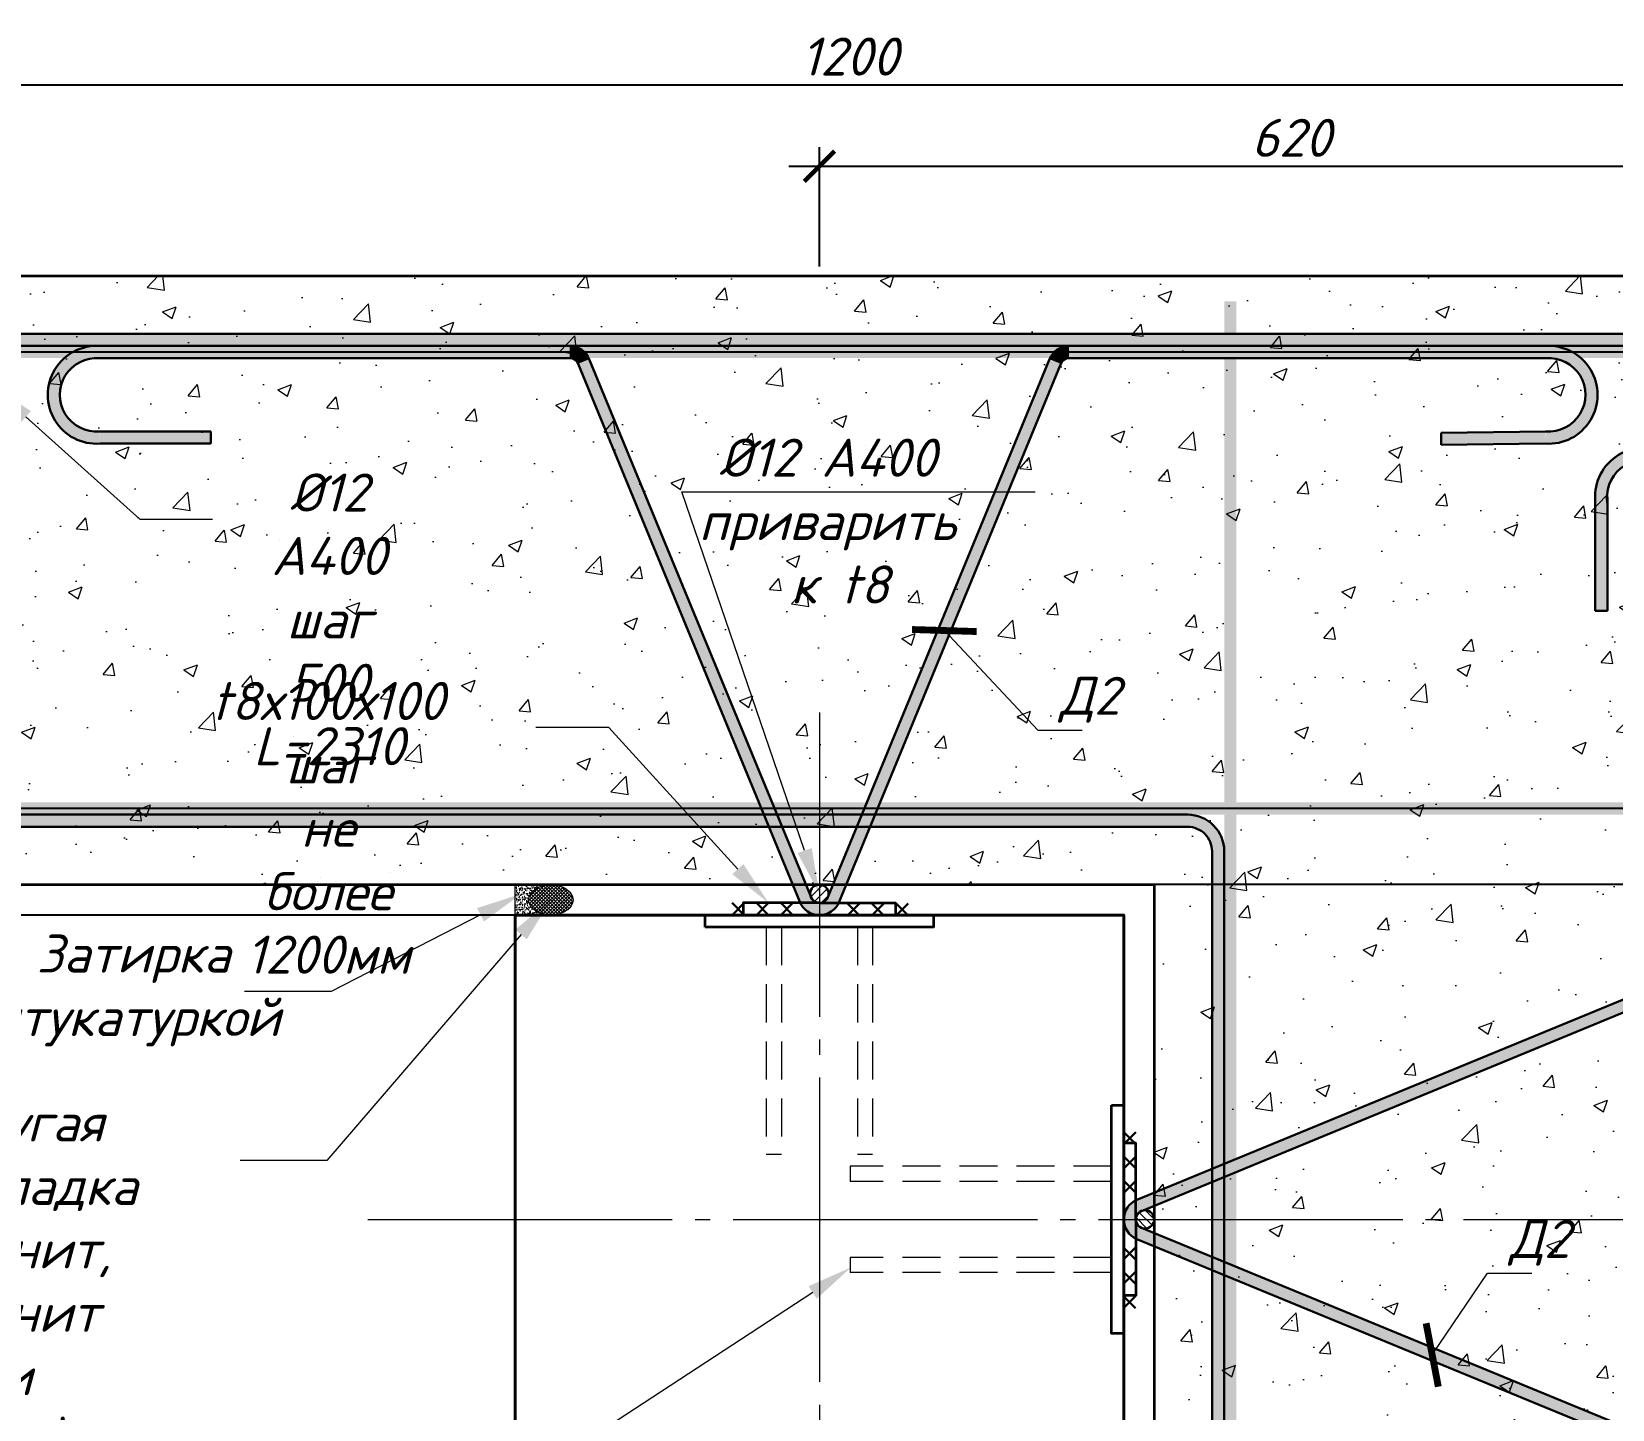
# Model space of a CAD drawing. Header units: millimetres. Extents: x -1807136 to 69844, y 23614 to 410608.
# Drawn here: x 17346 to 18384, y 25721 to 26627 of the extents above; entities that cross this region are included whole.
import ezdxf
from ezdxf import colors
from ezdxf.entities.mleader import LeaderData, LeaderLine
from ezdxf.math import Vec2, Vec3

# ---------------------------------------------------------------- set-up
doc = ezdxf.new("R2010")
doc.units = ezdxf.units.MM
doc.header["$PDMODE"] = 3
doc.linetypes.add('DASHED2', pattern=[0.375, 0.25, -0.125])
doc.linetypes.add('GOST2.303 5', pattern=[24, 20, -1.5, 1, -1.5])
doc.layers.get('0').update_dxf_attribs({"lineweight": 5})
doc.layers.get('Defpoints').update_dxf_attribs({"lineweight": 0})
for name, color, linetype, lineweight in [('!!!Металл разрез', 7, 'Continuous', 35), ('#Cварка', 96, 'Continuous', 30), ('#Арматура', 152, 'Continuous', 30), ('#Бетон разрез', 22, 'Continuous', 40), ('#Выноски', 7, 'Continuous', 15), ('#Газобетон', 152, 'Continuous', 35), ('#Границы штриховок', 7, 'Continuous', 20), ('#Оси', 7, 'Continuous', 9), ('k_ Размеры', 7, 'Continuous', 15)]:
    doc.layers.add(name, color=color, linetype=linetype, lineweight=lineweight)
doc.layers.add('#Hatch', color=7, linetype='Continuous', lineweight=5, true_color=0x525252)
doc.layers.add('#Арматура вид_2', color=7, linetype='Continuous', lineweight=35, true_color=0x616161)
doc.styles.add('STEP PR', font='isocpeui.ttf')
doc.dimstyles.new('SPDS', dxfattribs={"dimscale": 10, "dimtxt": 2.5, "dimasz": 2, "dimexe": 1.25, "dimexo": 0.625, "dimtad": 1, "dimdec": 0, "dimrnd": 0.001, "dimtxsty": 'STEP PR', "dimblk": 'ARCHTICK', "dimcen": 2.5, "dimdle": 2, "dimclrd": 256, "dimclre": 256, "dimclrt": 7, "dimadec": 0, "dimazin": 2, "dimtfac": 0.75, "dimtdec": 0, "dimtmove": 1, "dimatfit": 3, "dimfxl": 1, "dimtolj": 1, "dimarcsym": 1})
pattern_1 = [(37.5, (-1317.9818, -5615.8792), (-0.08000156, 2.44706619), [0, -1.9304, 0, -2.159, 0, -2.06375]), (7.5, (-1317.9818, -5615.8792), (2.24761642, 3.5841255), [0, -1.0414, 0, -1.7399, 0, -0.66675]), (327.5, (-1319.544, -5615.8792), (3.95496185, 0.00718592), [0, -0.635, 0, -2.286, 0, -2.9845]), (317.5, (-1319.544, -5615.8792), (3.81778226, 1.11464662), [0, -0.3175, 0, -1.4986, 0, -1.7145])]
pattern_2 = [(45, (-1314.6951, -5615.8792), (-1.122532015, 1.122532015), []), (135, (-1314.6951, -5615.8792), (-1.122532015, -1.122532015), [])]

# ---------------------------------------------------------------- blocks, each defined once
blk = doc.blocks.new('*U85')
at = {"layer": '#Арматура', "lineweight": 0}
h = blk.add_hatch(dxfattribs=at)
h.set_pattern_fill('ANSI31', scale=1.2)
edge = h.paths.add_edge_path()
edge.add_arc((0, 6), 6, 0, 360)
blk.add_circle((0, 6), 6)
blk = doc.blocks.new('_ArchTick')
at = {"color": 0, "linetype": 'ByBlock', "const_width": 0.15}
blk.add_lwpolyline([(-0.5, -0.5), (0.5, 0.5)], dxfattribs=at)
blk = doc.blocks.new('*D227')
at = {"layer": 'Defpoints', "color": 0, "transparency": 16777216}
for p in [(17054.2, 26466.3), (18435.7, 26466.3), (18435.7, 26066.3)]:
    blk.add_point(p, dxfattribs=at)
at = {"layer": 'k_ Размеры', "lineweight": -2, "transparency": 16777216}
for p, q in [((17054.2, 26046.3), (17054.2, 26486.3)), ((18429.4, 26466.3), (17041.7, 26466.3)), ((18429.4, 26066.3), (17041.7, 26066.3))]:
    blk.add_line(p, q, dxfattribs=at)
at = {"layer": 'k_ Размеры', "lineweight": -2, "transparency": 16777216, "xscale": 20, "yscale": 20, "zscale": 20}
for p, rotation in [((17054.2, 26466.3), 90), ((17054.2, 26066.3), 270)]:
    blk.add_blockref('_ArchTick', p, dxfattribs=dict(at, rotation=rotation))
at = {"layer": 'k_ Размеры', "color": 7, "transparency": 16777216, "insert": (17035.4, 26266.3), "char_height": 25, "attachment_point": 5, "rotation": 90, "style": 'STEP PR'}
blk.add_mtext('\\A1;400', dxfattribs=at)
blk = doc.blocks.new('*D228')
at = {"layer": 'Defpoints', "color": 0, "lineweight": 40, "transparency": 16777216}
for p in [(17115.7, 26116.3), (18435.7, 26116.3), (18435.7, 26066.3)]:
    blk.add_point(p, dxfattribs=at)
at = {"layer": 'k_ Размеры', "lineweight": -2, "transparency": 16777216}
for p, q in [((17115.7, 26046.3), (17115.7, 26136.3)), ((18429.4, 26116.3), (17103.2, 26116.3)), ((18429.4, 26066.3), (17103.2, 26066.3))]:
    blk.add_line(p, q, dxfattribs=at)
at = {"layer": 'k_ Размеры', "lineweight": -2, "transparency": 16777216, "xscale": 20, "yscale": 20, "zscale": 20}
for p, rotation in [((17115.7, 26116.3), 90), ((17115.7, 26066.3), 270)]:
    blk.add_blockref('_ArchTick', p, dxfattribs=dict(at, rotation=rotation))
at = {"layer": 'k_ Размеры', "color": 7, "transparency": 16777216, "insert": (17097, 26091.3), "char_height": 25, "attachment_point": 5, "rotation": 90, "style": 'STEP PR'}
blk.add_mtext('\\A1;50', dxfattribs=at)
blk = doc.blocks.new('*D229')
at = {"layer": 'Defpoints', "color": 0, "lineweight": 40, "transparency": 16777216}
for p in [(18435.7, 26466.3), (17115.7, 26416.3), (18435.7, 26416.3)]:
    blk.add_point(p, dxfattribs=at)
at = {"layer": 'k_ Размеры', "lineweight": -2, "transparency": 16777216}
for p, q in [((17115.7, 26486.3), (17115.7, 26396.3)), ((18429.4, 26466.3), (17103.2, 26466.3)), ((18429.4, 26416.3), (17103.2, 26416.3))]:
    blk.add_line(p, q, dxfattribs=at)
at = {"layer": 'k_ Размеры', "lineweight": -2, "transparency": 16777216, "xscale": 20, "yscale": 20, "zscale": 20}
for p, rotation in [((17115.7, 26466.3), 90), ((17115.7, 26416.3), 270)]:
    blk.add_blockref('_ArchTick', p, dxfattribs=dict(at, rotation=rotation))
at = {"layer": 'k_ Размеры', "color": 7, "transparency": 16777216, "insert": (17097, 26441.3), "char_height": 25, "attachment_point": 5, "rotation": 90, "style": 'STEP PR'}
blk.add_mtext('\\A1;50', dxfattribs=at)
blk = doc.blocks.new('*D230')
at = {"layer": 'Defpoints', "color": 0, "transparency": 16777216}
for p in [(18435.7, 26066.3), (17115.7, 26046.3), (18063.2, 26046.3)]:
    blk.add_point(p, dxfattribs=at)
at = {"layer": 'k_ Размеры', "lineweight": -2, "transparency": 16777216}
for p, q in [((17115.7, 26086.3), (17115.7, 26026.3)), ((18429.4, 26066.3), (17103.2, 26066.3)), ((18057, 26046.3), (17103.2, 26046.3))]:
    blk.add_line(p, q, dxfattribs=at)
at = {"layer": 'k_ Размеры', "lineweight": -2, "transparency": 16777216, "xscale": 20, "yscale": 20, "zscale": 20}
for p, rotation in [((17115.7, 26066.3), 90), ((17115.7, 26046.3), 270)]:
    blk.add_blockref('_ArchTick', p, dxfattribs=dict(at, rotation=rotation))
at = {"layer": 'k_ Размеры', "color": 7, "transparency": 16777216, "insert": (17097.3, 26005.3), "char_height": 25, "attachment_point": 5, "rotation": 90, "style": 'STEP PR'}
blk.add_mtext('\\A1;20', dxfattribs=at)
blk = doc.blocks.new('*U92')
for p, q in [((-0.5, 0.5), (0.5, -0.5)), ((0.5, 0.5), (-0.5, -0.5)), ((1.5, 0.5), (2.5, -0.5)), ((2.5, 0.5), (1.5, -0.5)), ((3.5, 0.5), (4.5, -0.5)), ((4.5, 0.5), (3.5, -0.5))]:
    blk.add_line(p, q)
blk = doc.blocks.new('*D231')
at = {"layer": 'Defpoints', "color": 0, "transparency": 16777216}
for p in [(17282.9, 26591.7), (18483.2, 26466.3), (17282.9, 26424.3)]:
    blk.add_point(p, dxfattribs=at)
at = {"layer": 'k_ Размеры', "lineweight": -2, "transparency": 16777216}
for p, q in [((17282.9, 26430.5), (17282.9, 26604.2)), ((18483.2, 26472.5), (18483.2, 26604.2)), ((18503.2, 26591.7), (17262.9, 26591.7))]:
    blk.add_line(p, q, dxfattribs=at)
at = {"layer": 'k_ Размеры', "lineweight": -2, "transparency": 16777216, "xscale": 20, "yscale": 20, "zscale": 20, "rotation": 180}
blk.add_blockref('_ArchTick', (17282.9, 26591.7), dxfattribs=at)
at = {"layer": 'k_ Размеры', "lineweight": -2, "transparency": 16777216, "xscale": 20, "yscale": 20, "zscale": 20}
blk.add_blockref('_ArchTick', (18483.2, 26591.7), dxfattribs=at)
at = {"layer": 'k_ Размеры', "color": 7, "transparency": 16777216, "insert": (17883.1, 26610.5), "char_height": 25, "attachment_point": 5, "style": 'STEP PR'}
blk.add_mtext('\\A1;1200', dxfattribs=at)
blk = doc.blocks.new('*D234')
at = {"layer": 'Defpoints', "color": 0, "transparency": 16777216}
for p in [(18483.2, 26538.4), (17863.2, 26466.3), (18483.2, 26466.3)]:
    blk.add_point(p, dxfattribs=at)
at = {"layer": 'k_ Размеры', "lineweight": -2, "transparency": 16777216}
for p, q in [((17863.2, 26472.5), (17863.2, 26550.9)), ((18483.2, 26472.5), (18483.2, 26550.9)), ((17843.2, 26538.4), (18503.2, 26538.4))]:
    blk.add_line(p, q, dxfattribs=at)
at = {"layer": 'k_ Размеры', "lineweight": -2, "transparency": 16777216, "xscale": 20, "yscale": 20, "zscale": 20, "rotation": 180}
blk.add_blockref('_ArchTick', (17863.2, 26538.4), dxfattribs=at)
at = {"layer": 'k_ Размеры', "lineweight": -2, "transparency": 16777216, "xscale": 20, "yscale": 20, "zscale": 20}
blk.add_blockref('_ArchTick', (18483.2, 26538.4), dxfattribs=at)
at = {"layer": 'k_ Размеры', "color": 7, "transparency": 16777216, "insert": (18173.2, 26557.1), "char_height": 25, "attachment_point": 5, "style": 'STEP PR'}
blk.add_mtext('\\A1;620', dxfattribs=at)

msp = doc.modelspace()

# ---------------------------------------------------------------- hatches: boundary and pattern name
at = {"layer": '#Hatch'}
h = msp.add_hatch(dxfattribs=at)
h.set_pattern_fill('AR-CONC', color=256, scale=0.5)
h.paths.add_polyline_path([(18483.2, 26466.3), (17163.7, 26466.3), (17163.7, 26275.6), (17182.5, 26271), (17145, 26261.6), (17163.7, 26256.9), (17163.7, 26066.3), (18083.2, 26066.3), (18083.2, 25191), (18273.8, 25191), (18278.5, 25209.8), (18287.9, 25172.3), (18292.6, 25191), (18483.2, 25191)])
h = msp.add_hatch(dxfattribs=at)
h.set_pattern_fill('AR-SAND', color=256, scale=0.05)
h.set_pattern_definition(pattern_1)
edge = h.paths.add_edge_path()
edge.add_line((17663.2, 26066.3), (17663.2, 26046.3))
edge.add_line((17663.2, 26046.3), (17686.7, 26046.3))
edge.add_ellipse((17686.7, 26056.3), major_axis=(14.6, 0), ratio=0.686145, start_angle=90, end_angle=270, ccw=False)
edge.add_line((17686.7, 26066.3), (17663.2, 26066.3))
h = msp.add_hatch(dxfattribs=at)
h.set_pattern_fill('AR-SAND', color=256, scale=0.05)
h.set_pattern_definition(pattern_1)
edge = h.paths.add_edge_path()
edge.add_line((17663.2, 26066.3), (17663.2, 26046.3))
edge.add_line((17663.2, 26046.3), (17686.7, 26046.3))
edge.add_ellipse((17686.7, 26056.3), major_axis=(14.6, 0), ratio=0.686145, start_angle=90, end_angle=270, ccw=False)
edge.add_line((17686.7, 26066.3), (17663.2, 26066.3))
h = msp.add_hatch(dxfattribs=at)
h.set_pattern_fill('AR-SAND', color=256, scale=0.05)
h.set_pattern_definition(pattern_1)
edge = h.paths.add_edge_path()
edge.add_line((17663.2, 26066.3), (17663.2, 26046.3))
edge.add_line((17663.2, 26046.3), (17686.7, 26046.3))
edge.add_ellipse((17686.7, 26056.3), major_axis=(14.6, 0), ratio=0.686145, start_angle=90, end_angle=270, ccw=False)
edge.add_line((17686.7, 26066.3), (17663.2, 26066.3))
h = msp.add_hatch(dxfattribs=at)
h.set_pattern_fill('AR-SAND', color=256, scale=0.05)
h.set_pattern_definition(pattern_1)
edge = h.paths.add_edge_path()
edge.add_line((17663.2, 26066.3), (17663.2, 26046.3))
edge.add_line((17663.2, 26046.3), (17686.7, 26046.3))
edge.add_ellipse((17686.7, 26056.3), major_axis=(14.6, 0), ratio=0.686145, start_angle=90, end_angle=270, ccw=False)
edge.add_line((17686.7, 26066.3), (17663.2, 26066.3))
h = msp.add_hatch(dxfattribs=at)
h.set_pattern_fill('ANSI37', color=256, scale=0.5)
h.set_pattern_definition(pattern_2)
edge = h.paths.add_edge_path()
edge.add_ellipse((17686.7, 26056.3), major_axis=(14.6, 0), ratio=0.686145, start_angle=0, end_angle=360)
h = msp.add_hatch(dxfattribs=at)
h.set_pattern_fill('ANSI37', color=256, scale=0.5)
h.set_pattern_definition(pattern_2)
edge = h.paths.add_edge_path()
edge.add_ellipse((17686.7, 26056.3), major_axis=(14.6, 0), ratio=0.686145, start_angle=0, end_angle=360)
h = msp.add_hatch(dxfattribs=at)
h.set_pattern_fill('ANSI37', color=256, scale=0.5)
h.set_pattern_definition(pattern_2)
edge = h.paths.add_edge_path()
edge.add_ellipse((17686.7, 26056.3), major_axis=(14.6, 0), ratio=0.686145, start_angle=0, end_angle=360)
h = msp.add_hatch(dxfattribs=at)
h.set_pattern_fill('ANSI37', color=256, scale=0.5)
h.set_pattern_definition(pattern_2)
edge = h.paths.add_edge_path()
edge.add_ellipse((17686.7, 26056.3), major_axis=(14.6, 0), ratio=0.686145, start_angle=0, end_angle=360)

# ---------------------------------------------------------------- linework, layer by layer
at = {"layer": '!!!Металл разрез'}
for points in [[(17863.2, 26054.3), (17813.2, 26054.3), (17813.2, 26046.3)], [(17863.2, 26054.3), (17813.2, 26054.3), (17813.2, 26046.3)], [(17863.2, 26054.3), (17813.2, 26054.3), (17813.2, 26046.3)], [(17863.2, 26054.3), (17813.2, 26054.3), (17813.2, 26046.3)], [(17863.2, 26054.3), (17913.2, 26054.3), (17913.2, 26046.3)], [(17863.2, 26054.3), (17913.2, 26054.3), (17913.2, 26046.3)], [(17863.2, 26054.3), (17913.2, 26054.3), (17913.2, 26046.3)], [(17863.2, 26054.3), (17913.2, 26054.3), (17913.2, 26046.3)], [(18071.2, 25846.3), (18071.2, 25896.3), (18063.2, 25896.3)], [(18071.2, 25846.3), (18071.2, 25896.3), (18063.2, 25896.3)], [(18071.2, 25846.3), (18071.2, 25896.3), (18063.2, 25896.3)], [(18071.2, 25846.3), (18071.2, 25896.3), (18063.2, 25896.3)], [(18071.2, 25846.3), (18071.2, 25796.3), (18063.2, 25796.3)], [(18071.2, 25846.3), (18071.2, 25796.3), (18063.2, 25796.3)], [(18071.2, 25846.3), (18071.2, 25796.3), (18063.2, 25796.3)], [(18071.2, 25846.3), (18071.2, 25796.3), (18063.2, 25796.3)]]:
    msp.add_lwpolyline(points, dxfattribs=at)
for points in [[(17788.2, 26038.3), (17788.2, 26046.3), (17938.2, 26046.3), (17938.2, 26038.3)], [(17788.2, 26038.3), (17788.2, 26046.3), (17938.2, 26046.3), (17938.2, 26038.3)], [(17788.2, 26038.3), (17788.2, 26046.3), (17938.2, 26046.3), (17938.2, 26038.3)], [(17788.2, 26038.3), (17788.2, 26046.3), (17938.2, 26046.3), (17938.2, 26038.3)], [(18055.2, 25921.3), (18063.2, 25921.3), (18063.2, 25771.3), (18055.2, 25771.3)], [(18055.2, 25921.3), (18063.2, 25921.3), (18063.2, 25771.3), (18055.2, 25771.3)], [(18055.2, 25921.3), (18063.2, 25921.3), (18063.2, 25771.3), (18055.2, 25771.3)], [(18055.2, 25921.3), (18063.2, 25921.3), (18063.2, 25771.3), (18055.2, 25771.3)]]:
    msp.add_lwpolyline(points, close=True, dxfattribs=at)
at = {"layer": '#Арматура', "const_width": 8}
for points in [[(18133.2, 26449.7), (18133.2, 25191)], [(18133.2, 26449.7), (18133.2, 25191)], [(18133.2, 26449.7), (18133.2, 25191)], [(17163.7, 26416.3), (18435.7, 26416.3)], [(17163.7, 26416.3), (18435.7, 26416.3)], [(17163.7, 26416.3), (18461.8, 26416.3)], [(18133.2, 26414.6), (18133.2, 25191)], [(17163.7, 26116.3), (18435.7, 26116.3)], [(17163.7, 26116.3), (18435.7, 26116.3)], [(17163.7, 26116.3), (18462.4, 26116.3)], [(17163.7, 26116.3), (18083.2, 26116.3)]]:
    msp.add_lwpolyline(points, dxfattribs=at)
at = {"layer": '#Арматура'}
for points in [[(17317.9, 26392.4), (17271.1, 26428.3), (18421.2, 26428.3, -0.414214), (18445.2, 26404.3), (18445.2, 25257.3), (18387.5, 25305.1)], [(17322.7, 26398.7), (17294.7, 26420.3), (18421.2, 26420.3, -0.414214), (18437.2, 26404.3), (18437.2, 25274.3), (18392.6, 25311.2)], [(18271.8, 26355.3), (18340.2, 26356.1, 1.070978), (18340.2, 26420.3), (18027.3, 26420.3, 0.303932), (18014.4, 26411.6), (17868.8, 26058, -0.667749), (17857.7, 26058), (17712, 26411.6, 0.303932), (17699.1, 26420.3), (17390.5, 26420.3, 1.071381), (17390.5, 26356.1), (17463.3, 26356.1)], [(18271.8, 26355.3), (18340.2, 26356.1, 1.070978), (18340.2, 26420.3), (18027.3, 26420.3, 0.303932), (18014.4, 26411.6), (17868.8, 26058, -0.667749), (17857.7, 26058), (17712, 26411.6, 0.303932), (17699.1, 26420.3), (17390.5, 26420.3, 1.071381), (17390.5, 26356.1), (17463.3, 26356.1)], [(18271.8, 26355.3), (18340.2, 26356.1, 1.070978), (18340.2, 26420.3), (18027.3, 26420.3, 0.303932), (18014.4, 26411.6), (17868.8, 26058, -0.667749), (17857.7, 26058), (17712, 26411.6, 0.303932), (17699.1, 26420.3), (17390.5, 26420.3, 1.071381), (17390.5, 26356.1), (17463.3, 26356.1)], [(18271.8, 26355.3), (18340.2, 26356.1, 1.070978), (18340.2, 26420.3), (18027.3, 26420.3, 0.303932), (18014.4, 26411.6), (17868.8, 26058, -0.667749), (17857.7, 26058), (17712, 26411.6, 0.303932), (17699.1, 26420.3), (17390.5, 26420.3, 1.071381), (17390.5, 26356.1), (17463.3, 26356.1)], [(18271.7, 26363.3), (18340.4, 26364.1, 1.08333), (18340.5, 26412.3), (18027.3, 26412.3, 0.303932), (18021.8, 26408.6), (17876.2, 26054.9, -0.668407), (17850.3, 26054.9), (17704.6, 26408.6, 0.303932), (17699.1, 26412.3), (17390.2, 26412.3, 1.082825), (17390.2, 26364.1), (17463.3, 26364.1)], [(18271.7, 26363.3), (18340.4, 26364.1, 1.08333), (18340.5, 26412.3), (18027.3, 26412.3, 0.303932), (18021.8, 26408.6), (17876.2, 26054.9, -0.668407), (17850.3, 26054.9), (17704.6, 26408.6, 0.303932), (17699.1, 26412.3), (17390.2, 26412.3, 1.082825), (17390.2, 26364.1), (17463.3, 26364.1)], [(18271.7, 26363.3), (18340.4, 26364.1, 1.08333), (18340.5, 26412.3), (18027.3, 26412.3, 0.303932), (18021.8, 26408.6), (17876.2, 26054.9, -0.668407), (17850.3, 26054.9), (17704.6, 26408.6, 0.303932), (17699.1, 26412.3), (17390.2, 26412.3, 1.082825), (17390.2, 26364.1), (17463.3, 26364.1)], [(18271.7, 26363.3), (18340.4, 26364.1, 1.08333), (18340.5, 26412.3), (18027.3, 26412.3, 0.303932), (18021.8, 26408.6), (17876.2, 26054.9, -0.668407), (17850.3, 26054.9), (17704.6, 26408.6, 0.303932), (17699.1, 26412.3), (17390.2, 26412.3, 1.082825), (17390.2, 26364.1), (17463.3, 26364.1)], [(18380.2, 25437.8), (18381, 25369.1, 1.08333), (18429.2, 25369), (18429.2, 25682.2, 0.303932), (18425.5, 25687.7), (18071.9, 25833.3, -0.668407), (18071.9, 25859.2), (18425.5, 26004.9, 0.303932), (18429.2, 26010.4), (18429.2, 26319.3, 1.082825), (18381, 26319.3), (18381, 26246.2)], [(18380.2, 25437.8), (18381, 25369.1, 1.08333), (18429.2, 25369), (18429.2, 25682.2, 0.303932), (18425.5, 25687.7), (18071.9, 25833.3, -0.668407), (18071.9, 25859.2), (18425.5, 26004.9, 0.303932), (18429.2, 26010.4), (18429.2, 26319.3, 1.082825), (18381, 26319.3), (18381, 26246.2)], [(18380.2, 25437.8), (18381, 25369.1, 1.08333), (18429.2, 25369), (18429.2, 25682.2, 0.303932), (18425.5, 25687.7), (18071.9, 25833.3, -0.668407), (18071.9, 25859.2), (18425.5, 26004.9, 0.303932), (18429.2, 26010.4), (18429.2, 26319.3, 1.082825), (18381, 26319.3), (18381, 26246.2)], [(18380.2, 25437.8), (18381, 25369.1, 1.08333), (18429.2, 25369), (18429.2, 25682.2, 0.303932), (18425.5, 25687.7), (18071.9, 25833.3, -0.668407), (18071.9, 25859.2), (18425.5, 26004.9, 0.303932), (18429.2, 26010.4), (18429.2, 26319.3, 1.082825), (18381, 26319.3), (18381, 26246.2)], [(18372.2, 25437.7), (18373, 25369.3, 1.070978), (18437.2, 25369.3), (18437.2, 25682.2, 0.303932), (18428.6, 25695.1), (18074.9, 25840.7, -0.667749), (18074.9, 25851.8), (18428.6, 25997.5, 0.303932), (18437.2, 26010.4), (18437.2, 26319, 1.071381), (18373, 26319), (18373, 26246.2)], [(18372.2, 25437.7), (18373, 25369.3, 1.070978), (18437.2, 25369.3), (18437.2, 25682.2, 0.303932), (18428.6, 25695.1), (18074.9, 25840.7, -0.667749), (18074.9, 25851.8), (18428.6, 25997.5, 0.303932), (18437.2, 26010.4), (18437.2, 26319, 1.071381), (18373, 26319), (18373, 26246.2)], [(18372.2, 25437.7), (18373, 25369.3, 1.070978), (18437.2, 25369.3), (18437.2, 25682.2, 0.303932), (18428.6, 25695.1), (18074.9, 25840.7, -0.667749), (18074.9, 25851.8), (18428.6, 25997.5, 0.303932), (18437.2, 26010.4), (18437.2, 26319, 1.071381), (18373, 26319), (18373, 26246.2)], [(18372.2, 25437.7), (18373, 25369.3, 1.070978), (18437.2, 25369.3), (18437.2, 25682.2, 0.303932), (18428.6, 25695.1), (18074.9, 25840.7, -0.667749), (18074.9, 25851.8), (18428.6, 25997.5, 0.303932), (18437.2, 26010.4), (18437.2, 26319, 1.071381), (18373, 26319), (18373, 26246.2)], [(17318, 26138.5), (17270.5, 26104.3), (18105.2, 26104.3, -0.414214), (18121.2, 26088.3), (18121.2, 25255.8), (18170, 25306.9)], [(17322.6, 26132), (17295.3, 26112.3), (18105.2, 26112.3, -0.414214), (18129.2, 26088.3), (18129.2, 25275.8), (18164.3, 25312.5)]]:
    msp.add_lwpolyline(points, format="xyb", dxfattribs=at)
for points in [[(17463.3, 26364.1), (17463.3, 26356.1)], [(18271.7, 26363.3), (18271.8, 26355.3)], [(18381, 26246.2), (18373, 26246.2)]]:
    msp.add_lwpolyline(points, dxfattribs=at)
at = {"layer": '#Арматура вид_2', "const_width": 8}
for points in [[(17320.3, 26395.5), (17282.9, 26424.3), (18421.2, 26424.3, -0.414214), (18441.2, 26404.3), (18441.2, 25265.8), (18390.1, 25308.1)], [(18271.7, 26359.3), (18340.3, 26360.1, 1.076476), (18340.3, 26416.3), (18027.3, 26416.3, 0.303932), (18018.1, 26410.1), (17872.5, 26056.4, -0.668179), (17854, 26056.4), (17708.3, 26410.1, 0.303932), (17699.1, 26416.3), (17390.4, 26416.3, 1.076476), (17390.4, 26360.1), (17463.3, 26360.1)], [(18271.7, 26359.3), (18340.3, 26360.1, 1.076476), (18340.3, 26416.3), (18027.3, 26416.3, 0.303932), (18018.1, 26410.1), (17872.5, 26056.4, -0.668179), (17854, 26056.4), (17708.3, 26410.1, 0.303932), (17699.1, 26416.3), (17390.4, 26416.3, 1.076476), (17390.4, 26360.1), (17463.3, 26360.1)], [(18271.7, 26359.3), (18340.3, 26360.1, 1.076476), (18340.3, 26416.3), (18027.3, 26416.3, 0.303932), (18018.1, 26410.1), (17872.5, 26056.4, -0.668179), (17854, 26056.4), (17708.3, 26410.1, 0.303932), (17699.1, 26416.3), (17390.4, 26416.3, 1.076476), (17390.4, 26360.1), (17463.3, 26360.1)], [(18271.7, 26359.3), (18340.3, 26360.1, 1.076476), (18340.3, 26416.3), (18027.3, 26416.3, 0.303932), (18018.1, 26410.1), (17872.5, 26056.4, -0.668179), (17854, 26056.4), (17708.3, 26410.1, 0.303932), (17699.1, 26416.3), (17390.4, 26416.3, 1.076476), (17390.4, 26360.1), (17463.3, 26360.1)], [(18376.2, 25437.8), (18377, 25369.2, 1.076476), (18433.2, 25369.2), (18433.2, 25682.2, 0.303932), (18427, 25691.4), (18073.4, 25837, -0.668179), (18073.4, 25855.5), (18427, 26001.2, 0.303932), (18433.2, 26010.4), (18433.2, 26319.1, 1.076476), (18377, 26319.1), (18377, 26246.2)], [(18376.2, 25437.8), (18377, 25369.2, 1.076476), (18433.2, 25369.2), (18433.2, 25682.2, 0.303932), (18427, 25691.4), (18073.4, 25837, -0.668179), (18073.4, 25855.5), (18427, 26001.2, 0.303932), (18433.2, 26010.4), (18433.2, 26319.1, 1.076476), (18377, 26319.1), (18377, 26246.2)], [(18376.2, 25437.8), (18377, 25369.2, 1.076476), (18433.2, 25369.2), (18433.2, 25682.2, 0.303932), (18427, 25691.4), (18073.4, 25837, -0.668179), (18073.4, 25855.5), (18427, 26001.2, 0.303932), (18433.2, 26010.4), (18433.2, 26319.1, 1.076476), (18377, 26319.1), (18377, 26246.2)], [(18376.2, 25437.8), (18377, 25369.2, 1.076476), (18433.2, 25369.2), (18433.2, 25682.2, 0.303932), (18427, 25691.4), (18073.4, 25837, -0.668179), (18073.4, 25855.5), (18427, 26001.2, 0.303932), (18433.2, 26010.4), (18433.2, 26319.1, 1.076476), (18377, 26319.1), (18377, 26246.2)], [(17320.3, 26135.2), (17282.9, 26108.3), (18105.2, 26108.3, -0.414214), (18125.2, 26088.3), (18125.2, 25265.8), (18167.2, 25309.7)]]:
    msp.add_lwpolyline(points, format="xyb", dxfattribs=at)
at = {"layer": '#Бетон разрез'}
msp.add_lwpolyline([(18063.2, 25646.3), (18063.2, 26046.3), (17663.2, 26046.3), (17663.2, 25646.3), (18063.2, 25646.3)], dxfattribs=at)
at = {"layer": '#Газобетон'}
for points in [[(17163.7, 26466.3), (18435.7, 26466.3)], [(17163.7, 26466.3), (18435.7, 26466.3)], [(17163.7, 26466.3), (18435.7, 26466.3)], [(17163.7, 26466.3), (18483.2, 26466.3)], [(17163.7, 26066.3), (18083.2, 26066.3)], [(18083.2, 26066.3), (18083.2, 25191)], [(18083.2, 26066.3), (18083.2, 25191)], [(18083.2, 26066.3), (18083.2, 25191)], [(18083.2, 26066.3), (18083.2, 25191)]]:
    msp.add_lwpolyline(points, dxfattribs=at)
at = {"layer": '#Границы штриховок'}
msp.add_lwpolyline([(17663.2, 26046.3), (17663.2, 26066.3)], dxfattribs=at)
msp.add_lwpolyline([(17663.2, 26046.3), (17663.2, 26066.3)], dxfattribs=at)
msp.add_lwpolyline([(17663.2, 26046.3), (17663.2, 26066.3)], dxfattribs=at)
msp.add_lwpolyline([(17663.2, 26046.3), (17663.2, 26066.3)], dxfattribs=at)
msp.add_ellipse((17686.7, 26056.3), major_axis=(14.6, 0), ratio=0.686145, start_param=-1.570796, end_param=4.712389, dxfattribs=at)
msp.add_ellipse((17686.7, 26056.3), major_axis=(14.6, 0), ratio=0.686145, start_param=-1.570796, end_param=4.712389, dxfattribs=at)
msp.add_ellipse((17686.7, 26056.3), major_axis=(14.6, 0), ratio=0.686145, start_param=-1.570796, end_param=4.712389, dxfattribs=at)
msp.add_ellipse((17686.7, 26056.3), major_axis=(14.6, 0), ratio=0.686145, start_param=-1.570796, end_param=4.712389, dxfattribs=at)
at = {"layer": '#Оси', "linetype": 'GOST2.303 5', "ltscale": 10}
for points in [[(17863.2, 26179.5), (17863.2, 25576.3), (17863.2, 25526.3)], [(17566.5, 25846.3), (18303.9, 25846.3), (18683.9, 25846.3)]]:
    msp.add_lwpolyline(points, dxfattribs=at)
for points in [[(17663.2, 26046.3), (17663.2, 26066.3)], [(17663.2, 26046.3), (17663.2, 26066.3)], [(17663.2, 26046.3), (17663.2, 26066.3)], [(17663.2, 26046.3), (17663.2, 26066.3)], [(17788.2, 26046.3), (17788.2, 26038.3)], [(17788.2, 26046.3), (17788.2, 26038.3)], [(17788.2, 26046.3), (17788.2, 26038.3)], [(17788.2, 26046.3), (17788.2, 26038.3)], [(17938.2, 26046.3), (17938.2, 26038.3)], [(17938.2, 26046.3), (17938.2, 26038.3)], [(17938.2, 26046.3), (17938.2, 26038.3)], [(17938.2, 26046.3), (17938.2, 26038.3)], [(18063.2, 25921.3), (18055.2, 25921.3)], [(18063.2, 25921.3), (18055.2, 25921.3)], [(18063.2, 25921.3), (18055.2, 25921.3)], [(18063.2, 25921.3), (18055.2, 25921.3)], [(17828.2, 25889.2), (17838.2, 25889.2)], [(17828.2, 25889.2), (17838.2, 25889.2)], [(17828.2, 25889.2), (17838.2, 25889.2)], [(17828.2, 25889.2), (17838.2, 25889.2)], [(17888.2, 25889.2), (17898.2, 25889.2)], [(17888.2, 25889.2), (17898.2, 25889.2)], [(17888.2, 25889.2), (17898.2, 25889.2)], [(17888.2, 25889.2), (17898.2, 25889.2)], [(17883.5, 25881.3), (17883.5, 25871.3)], [(17883.5, 25881.3), (17883.5, 25871.3)], [(17883.5, 25881.3), (17883.5, 25871.3)], [(17883.5, 25881.3), (17883.5, 25871.3)], [(17883.5, 25821.3), (17883.5, 25811.3)], [(17883.5, 25821.3), (17883.5, 25811.3)], [(17883.5, 25821.3), (17883.5, 25811.3)], [(17883.5, 25821.3), (17883.5, 25811.3)], [(18063.2, 25771.3), (18055.2, 25771.3)], [(18063.2, 25771.3), (18055.2, 25771.3)], [(18063.2, 25771.3), (18055.2, 25771.3)], [(18063.2, 25771.3), (18055.2, 25771.3)]]:
    msp.add_lwpolyline(points)
at = {"linetype": 'DASHED2', "ltscale": 100}
for points in [[(17828.2, 26038.3), (17828.2, 25889.2)], [(17828.2, 26038.3), (17828.2, 25889.2)], [(17828.2, 26038.3), (17828.2, 25889.2)], [(17828.2, 26038.3), (17828.2, 25889.2)], [(17838.2, 26038.3), (17838.2, 25889.2)], [(17838.2, 26038.3), (17838.2, 25889.2)], [(17838.2, 26038.3), (17838.2, 25889.2)], [(17838.2, 26038.3), (17838.2, 25889.2)], [(17888.2, 26038.3), (17888.2, 25889.2)], [(17888.2, 26038.3), (17888.2, 25889.2)], [(17888.2, 26038.3), (17888.2, 25889.2)], [(17888.2, 26038.3), (17888.2, 25889.2)], [(17898.2, 26038.3), (17898.2, 25889.2)], [(17898.2, 26038.3), (17898.2, 25889.2)], [(17898.2, 26038.3), (17898.2, 25889.2)], [(17898.2, 26038.3), (17898.2, 25889.2)], [(18055.2, 25881.3), (17883.5, 25881.3)], [(18055.2, 25881.3), (17883.5, 25881.3)], [(18055.2, 25881.3), (17883.5, 25881.3)], [(18055.2, 25881.3), (17883.5, 25881.3)], [(18055.2, 25871.3), (17883.5, 25871.3)], [(18055.2, 25871.3), (17883.5, 25871.3)], [(18055.2, 25871.3), (17883.5, 25871.3)], [(18055.2, 25871.3), (17883.5, 25871.3)], [(18055.2, 25821.3), (17883.5, 25821.3)], [(18055.2, 25821.3), (17883.5, 25821.3)], [(18055.2, 25821.3), (17883.5, 25821.3)], [(18055.2, 25821.3), (17883.5, 25821.3)], [(18055.2, 25811.3), (17883.5, 25811.3)], [(18055.2, 25811.3), (17883.5, 25811.3)], [(18055.2, 25811.3), (17883.5, 25811.3)], [(18055.2, 25811.3), (17883.5, 25811.3)]]:
    msp.add_lwpolyline(points, dxfattribs=at)

# ---------------------------------------------------------------- block references
at = {"layer": '#Cварка', "yscale": -8, "zscale": -8}
for p, xscale, rotation in [((17809.8, 26050.3), -8, 180), ((17809.8, 26050.3), -8, 180), ((17809.8, 26050.3), -8, 180), ((17809.8, 26050.3), -8, 180), ((17917.6, 26050), 8, 180), ((17917.6, 26050), 8, 180), ((17917.6, 26050), 8, 180), ((17917.6, 26050), 8, 180), ((18067.2, 25899.7), -8, 90), ((18067.2, 25899.7), -8, 90), ((18067.2, 25899.7), -8, 90), ((18067.2, 25899.7), -8, 90), ((18067, 25791.9), 8, 89.99999999999999), ((18067, 25791.9), 8, 89.99999999999999), ((18067, 25791.9), 8, 89.99999999999999), ((18067, 25791.9), 8, 89.99999999999999)]:
    msp.add_blockref('*U92', p, dxfattribs=dict(at, xscale=xscale, rotation=rotation))
at = {"layer": '#Арматура', "xscale": -1, "rotation": 90}
msp.add_blockref('*U85', (17869.2, 26060.3), dxfattribs=at)
msp.add_blockref('*U85', (17869.2, 26060.3), dxfattribs=at)
msp.add_blockref('*U85', (17869.2, 26060.3), dxfattribs=at)
msp.add_blockref('*U85', (17869.2, 26060.3), dxfattribs=at)
at = {"layer": '#Арматура', "xscale": -1}
msp.add_blockref('*U85', (18077.2, 25840.3), dxfattribs=at)
msp.add_blockref('*U85', (18077.2, 25840.3), dxfattribs=at)
msp.add_blockref('*U85', (18077.2, 25840.3), dxfattribs=at)
msp.add_blockref('*U85', (18077.2, 25840.3), dxfattribs=at)

# ---------------------------------------------------------------- dimensions: what is measured, and where the dimension line sits
at = {"layer": 'k_ Размеры'}
dim = msp.add_linear_dim(base=(17282.9, 26591.7), p1=(18483.2, 26466.3), p2=(17282.9, 26424.3), dimstyle='SPDS', dxfattribs=at)
dim.commit()
dim.dimension.update_dxf_attribs({"geometry": '*D231', "text_midpoint": (17883.1, 26610.5)})
dim = msp.add_linear_dim(base=(18483.2, 26538.4), p1=(17863.2, 26466.3), p2=(18483.2, 26466.3), dimstyle='SPDS', dxfattribs=at)
dim.commit()
dim.dimension.update_dxf_attribs({"geometry": '*D234', "text_midpoint": (18173.2, 26538.4), "dimtype": 160})
dim = msp.add_linear_dim(base=(17054.2, 26466.3), p1=(18435.7, 26066.3), p2=(18435.7, 26466.3), angle=90, dimstyle='SPDS', dxfattribs=at)
dim.commit()
dim.dimension.update_dxf_attribs({"geometry": '*D227', "text_midpoint": (17035.4, 26266.3)})
for base, p1, p2, picture, middle in [((17115.7, 26416.3), (18435.7, 26466.3), (18435.7, 26416.3), '*D229', (17097, 26441.3)), ((17115.7, 26116.3), (18435.7, 26066.3), (18435.7, 26116.3), '*D228', (17097, 26091.3))]:
    dim = msp.add_linear_dim(base=base, p1=p1, p2=p2, angle=90, dimstyle='SPDS', override={"dimscale": 10}, dxfattribs=at)
    dim.commit()
    dim.dimension.update_dxf_attribs({"geometry": picture, "text_midpoint": middle})
dim = msp.add_linear_dim(base=(17115.7, 26046.3), p1=(18435.7, 26066.3), p2=(18063.2, 26046.3), angle=90, dimstyle='SPDS', dxfattribs=at)
dim.commit()
dim.dimension.update_dxf_attribs({"geometry": '*D230', "text_midpoint": (17116, 26005.3), "dimtype": 160})

# ---------------------------------------------------------------- leaders
at = {"layer": '#Выноски'}
ml = msp.add_multileader_mtext('Standard', dxfattribs=at)
ml.set_content('{\\H0.83333x;%%C12 A400\\Pшаг 500\\PL=2310\\P\\pq*;\\A1;\\H1.2x;            }', color=256, style='STEP PR')
ml.set_leader_properties(color=256, linetype='ByLayer', lineweight=-1)
ml.build(insert=Vec2(0, 0))
ml.multileader.update_dxf_attribs({"text_left_attachment_type": 6, "text_right_attachment_type": 6, "dogleg_length": 0, "arrow_head_size": 30, "scale": 0.1})
ctx = ml.context
ctx.base_point, ctx.scale, ctx.char_height, ctx.arrow_head_size, ctx.landing_gap_size, ctx.plane_origin = Vec3(17416.6, 26306.5), 0.1, 30, 30, 12.5, Vec3(20104.5, 25900.4)
ctx.left_attachment, ctx.right_attachment, ctx.text_align_type = 6, 6, 1
notes = []
notes.append((ctx, [(0, (1, 1, 0), (17416.6, 26306.5), (1, 0), 0, [(1, [(17319.5, 26393.9)], 0, [])])]))
ctx.mtext.insert, ctx.mtext.rotation, ctx.mtext.width, ctx.mtext.defined_height, ctx.mtext.alignment, ctx.mtext.flow_direction = Vec3(17540.9, 26336.5), 6.283185, 349.221, 75.2, 2, 5
ml = msp.add_multileader_mtext('Standard', dxfattribs=at)
ml.set_content('{\\H0.83333x;%%C12 A400\\Pприварить\\P к t8}', color=256, style='STEP PR')
ml.set_leader_properties(color=256, linetype='ByLayer', lineweight=-1)
ml.build(insert=Vec2(0, 0))
ml.multileader.update_dxf_attribs({"text_left_attachment_type": 6, "text_right_attachment_type": 6, "dogleg_length": 0, "arrow_head_size": 30, "scale": 0.1})
ctx = ml.context
ctx.base_point, ctx.scale, ctx.char_height, ctx.arrow_head_size, ctx.landing_gap_size, ctx.plane_origin = Vec3(17772.8, 26324.4), 0.1, 30, 30, 12.5, Vec3(20041.5, 25660.3)
ctx.left_attachment, ctx.right_attachment, ctx.text_align_type = 6, 6, 1
notes.append((ctx, [(0, (1, 1, 0), (17772.8, 26324.4), (1, 0), 0, [(1, [(17863.2, 26060.3)], 0, [])])]))
ctx.mtext.insert, ctx.mtext.rotation, ctx.mtext.defined_height, ctx.mtext.alignment, ctx.mtext.flow_direction = Vec3(17868.7, 26359.4), 6.283185, 8.19, 2, 5
ml = msp.add_multileader_mtext('Standard', dxfattribs=at)
ml.set_content('{\\H0.83333x;Д2\\A1;\\H1.2x;      }', color=256, style='STEP PR')
ml.set_leader_properties(color=256, linetype='ByLayer', lineweight=-1)
ml.set_arrow_properties(name='ARCHTICK')
ml.build(insert=Vec2(0, 0))
ml.multileader.update_dxf_attribs({"text_left_attachment_type": 6, "text_right_attachment_type": 6, "dogleg_length": 0, "arrow_head_size": 30, "scale": 0.1})
ctx = ml.context
ctx.base_point, ctx.scale, ctx.char_height, ctx.arrow_head_size, ctx.landing_gap_size, ctx.plane_origin = Vec3(18006.7, 26167.9), 0.1, 30, 30, 12.5, Vec3(20340.6, 25891.3)
ctx.left_attachment, ctx.right_attachment, ctx.text_align_type = 6, 6, 1
notes.append((ctx, [(0, (1, 1, 0), (18006.7, 26167.9), (1, 0), 0, [(1, [(17945.3, 26233.3)], 0, [])])]))
ctx.mtext.insert, ctx.mtext.rotation, ctx.mtext.width, ctx.mtext.defined_height, ctx.mtext.alignment, ctx.mtext.flow_direction = Vec3(18040.9, 26202.9), 6.283185, 164.119, 8.19, 2, 5
ml = msp.add_multileader_mtext('Standard', dxfattribs=at)
ml.set_content('{\\H0.83333x;t8х100х100\\Pшаг не более 1200мм\\P\\pq*;\\A1;\\H1.2x;            }', color=256, style='STEP PR')
ml.set_leader_properties(color=256, linetype='ByLayer', lineweight=-1)
ml.build(insert=Vec2(0, 0))
ml.multileader.update_dxf_attribs({"text_left_attachment_type": 6, "text_right_attachment_type": 6, "dogleg_length": 0, "arrow_head_size": 30, "scale": 0.1})
ctx = ml.context
ctx.base_point, ctx.scale, ctx.char_height, ctx.arrow_head_size, ctx.landing_gap_size, ctx.plane_origin = Vec3(17356, 26169.5), 0.1, 30, 30, 12.5, Vec3(20139.7, 25770.1)
ctx.left_attachment, ctx.right_attachment, ctx.text_align_type = 6, 6, 1
notes.append((ctx, [(1, (1, 1, 0), (17724.9, 26169.5), (-1, 0), 0, [(1, [(17829.8, 26054.3)], 0, [])])]))
ctx.mtext.insert, ctx.mtext.rotation, ctx.mtext.width, ctx.mtext.defined_height, ctx.mtext.alignment, ctx.mtext.flow_direction = Vec3(17540.4, 26199.5), 6.283185, 351.768, 93.5, 2, 5
ml = msp.add_multileader_mtext('Standard', dxfattribs=at)
ml.set_content('{\\H0.83333x;Упругая прокладка\\P(гернит, вернит\\A1; и т.п.)\\H1.2x;           }', color=256, style='STEP PR')
ml.set_leader_properties(color=256, linetype='ByLayer', lineweight=-1)
ml.build(insert=Vec2(0, 0))
ml.multileader.update_dxf_attribs({"text_left_attachment_type": 6, "text_right_attachment_type": 6, "dogleg_length": 0, "arrow_head_size": 30, "scale": 0.1})
ctx = ml.context
ctx.base_point, ctx.scale, ctx.char_height, ctx.arrow_head_size, ctx.landing_gap_size, ctx.plane_origin = Vec3(17129.8, 25885), 0.1, 30, 30, 12.5, Vec3(19528.1, 25600.1)
ctx.left_attachment, ctx.right_attachment, ctx.text_align_type = 6, 6, 1
notes.append((ctx, [(1, (1, 1, 0), (17539.5, 25885), (-1, 0), 0, [(1, [(17686.7, 26056.3)], 0, [])])]))
ctx.mtext.insert, ctx.mtext.rotation, ctx.mtext.width, ctx.mtext.defined_height, ctx.mtext.alignment, ctx.mtext.flow_direction = Vec3(17334.6, 25922.5), 6.283185, 440.245, 26.8, 2, 5
ml = msp.add_multileader_mtext('Standard', dxfattribs=at)
ml.set_content('{\\H0.83333x;Затирка\\P штукатуркой}', color=256, style='STEP PR')
ml.set_leader_properties(color=256, linetype='ByLayer', lineweight=-1)
ml.build(insert=Vec2(0, 0))
ml.multileader.update_dxf_attribs({"text_left_attachment_type": 6, "text_right_attachment_type": 6, "dogleg_length": 0, "arrow_head_size": 30, "scale": 0.1})
ctx = ml.context
ctx.base_point, ctx.scale, ctx.char_height, ctx.arrow_head_size, ctx.landing_gap_size, ctx.plane_origin = Vec3(17282.7, 25996), 0.1, 30, 30, 12.5, Vec3(19531, 25711.1)
ctx.left_attachment, ctx.right_attachment, ctx.text_align_type = 6, 6, 1
notes.append((ctx, [(1, (1, 1, 0), (17542.4, 25996), (-1, 0), 0, [(1, [(17667.2, 26060.2)], 0, [])])]))
ctx.mtext.insert, ctx.mtext.rotation, ctx.mtext.width, ctx.mtext.defined_height, ctx.mtext.alignment, ctx.mtext.flow_direction = Vec3(17412.5, 26033.5), 6.283185, 440.245, 26.8, 2, 5
ml = msp.add_multileader_mtext('Standard', dxfattribs=at)
ml.set_content('{\\H0.83333x;Д2\\A1;\\H1.2x;      }', color=256, style='STEP PR')
ml.set_leader_properties(color=256, linetype='ByLayer', lineweight=-1)
ml.set_arrow_properties(name='ARCHTICK')
ml.build(insert=Vec2(0, 0))
ml.multileader.update_dxf_attribs({"text_left_attachment_type": 6, "text_right_attachment_type": 6, "dogleg_length": 0, "arrow_head_size": 30, "scale": 0.1})
ctx = ml.context
ctx.base_point, ctx.scale, ctx.char_height, ctx.arrow_head_size, ctx.landing_gap_size, ctx.plane_origin = Vec3(18302.3, 25811), 0.1, 30, 30, 12.5, Vec3(20657.1, 25400.4)
ctx.left_attachment, ctx.right_attachment, ctx.text_align_type = 6, 6, 1
notes.append((ctx, [(0, (1, 1, 0), (18302.3, 25811), (1, 0), 0, [(1, [(18265.9, 25757.2)], 0, [])])]))
ctx.mtext.insert, ctx.mtext.rotation, ctx.mtext.width, ctx.mtext.defined_height, ctx.mtext.alignment, ctx.mtext.flow_direction = Vec3(18336.5, 25846), 6.283185, 164.119, 8.19, 2, 5
ml = msp.add_multileader_mtext('Standard', dxfattribs=at)
ml.set_content('{\\H0.83333x;Закладное изделие \\PЗд-16, Зд-18\\P см. ЭЛ-16-КЖ л.18\\A1;\\H1.2x;            }', color=256, style='STEP PR')
ml.set_leader_properties(color=256, linetype='ByLayer', lineweight=-1)
ml.build(insert=Vec2(0, 0))
ml.multileader.update_dxf_attribs({"text_left_attachment_type": 6, "text_right_attachment_type": 6, "dogleg_length": 0, "arrow_head_size": 30, "scale": 0.1})
ctx = ml.context
ctx.base_point, ctx.scale, ctx.char_height, ctx.arrow_head_size, ctx.landing_gap_size, ctx.plane_origin = Vec3(17229.9, 25607.8), 0.1, 30, 30, 12.5, Vec3(20095.6, 24982.1)
ctx.left_attachment, ctx.right_attachment, ctx.text_align_type = 6, 6, 1
notes.append((ctx, [(1, (1, 1, 0), (17567.5, 25607.8), (-1, 0), 0, [(1, [(17883.9, 25814.7)], 0, [])])]))
ctx.mtext.insert, ctx.mtext.rotation, ctx.mtext.width, ctx.mtext.defined_height, ctx.mtext.alignment, ctx.mtext.flow_direction = Vec3(17398.7, 25642.8), 6.283185, 454.168, 220, 2, 5
for ctx, leaders in notes:
    for number, flags, end, landing, length, lines in leaders:
        leader = LeaderData()
        leader.index, (leader.has_last_leader_line, leader.has_dogleg_vector, leader.attachment_direction) = number, flags
        leader.last_leader_point, leader.dogleg_vector, leader.dogleg_length = Vec3(end), Vec3(landing), length
        for number, points, colour, breaks in lines:
            line = LeaderLine()
            line.index, line.vertices, line.color, line.breaks = number, Vec3.list(points), colors.encode_raw_color(colour), breaks
            leader.lines.append(line)
        ctx.leaders.append(leader)

doc.saveas('drawing.dxf')
